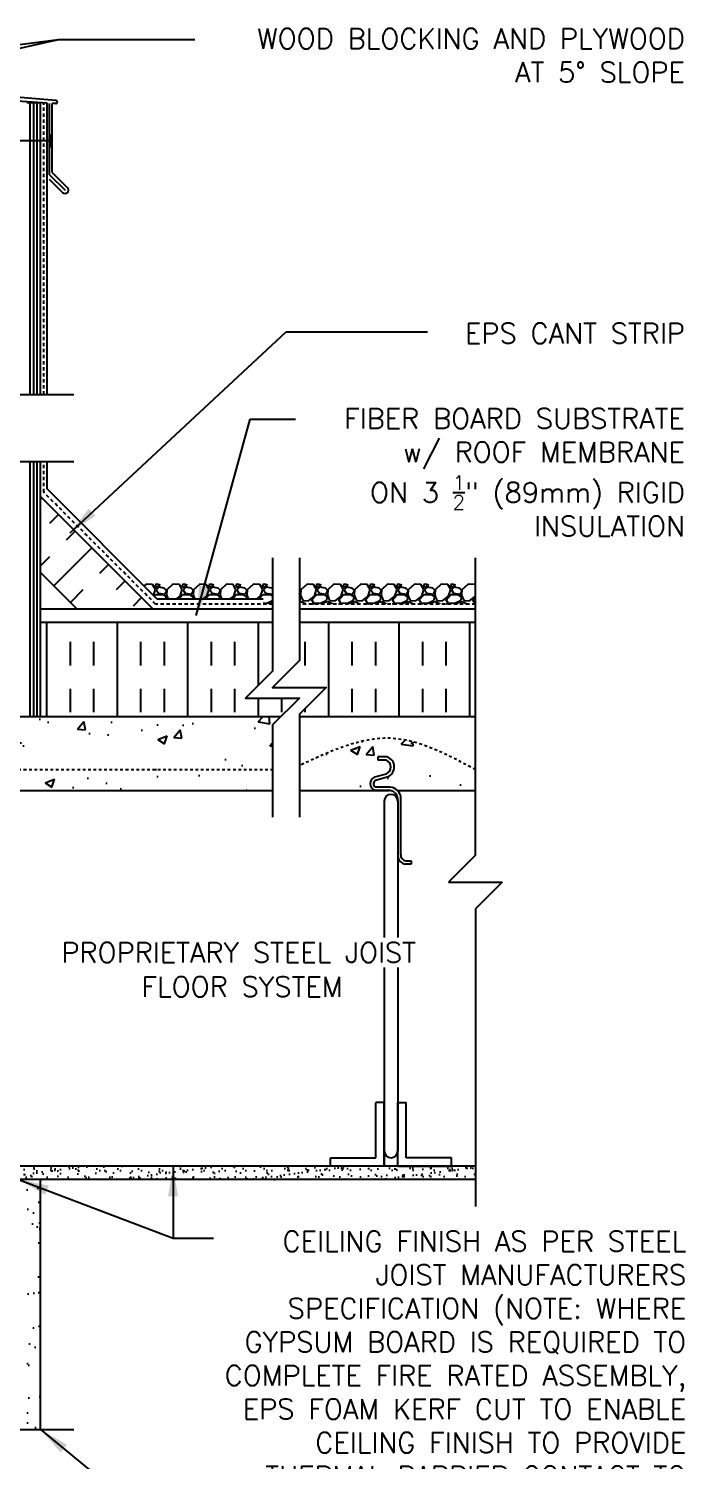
# Model space of a CAD drawing. Header units: inches. Extents: x 174.6 to 235.5, y 130.3 to 211.9.
# Drawn here: x 211.1 to 235.5, y 157.6 to 211 of the extents above; entities that cross this region are included whole.
import ezdxf
from ezdxf.enums import TextEntityAlignment as Align

# ---------------------------------------------------------------- set-up
doc = ezdxf.new("R2010")
doc.units = ezdxf.units.IN
doc.header["$LTSCALE"] = 0.5
doc.header["$MEASUREMENT"] = 0
doc.linetypes.add('DASHED2', pattern=[0.375, 0.25, -0.125])
doc.linetypes.add('HIDDEN2', pattern=[0.1875, 0.125, -0.0625])
for name, color, linetype in [('HATCH', 12, 'Continuous'), ('line25', 2, 'Continuous'), ('LINE50', 5, 'Continuous'), ('LINE9', 9, 'Continuous'), ('TEXT', 4, 'Continuous')]:
    doc.layers.add(name, color=color, linetype=linetype)
doc.styles.add('DIM', font='romans.shx', dxfattribs={"width": 0.7})
doc.styles.add('ROMANS', font='romans.shx', dxfattribs={"height": 0.75})
doc.dimstyles.new('ext_12', dxfattribs={"dimscale": 12, "dimtxt": 0.075, "dimasz": 0.09375, "dimexe": 0.09375, "dimexo": 0.0625, "dimgap": 0.0625, "dimtad": 1, "dimdec": 1, "dimzin": 2, "dimdsep": 46, "dimlunit": 4, "dimtxsty": 'DIM', "dimcen": 0.09, "dimdle": 0.09375, "dimclrt": 4, "dimadec": 0, "dimazin": 0, "dimtfac": 1, "dimtdec": 1, "dimtmove": 2, "dimatfit": 3, "dimfxl": 1, "dimfrac": 2, "dimtolj": 1, "dimtzin": 0, "dimarcsym": 0})

msp = doc.modelspace()

# ---------------------------------------------------------------- hatches: boundary and pattern name
at = {"layer": 'HATCH'}
h = msp.add_hatch(dxfattribs=at)
h.set_pattern_fill('AR-CONC', color=256, scale=0.5)
h.set_pattern_definition([(50, (0, 0), (3.5863, -0.31376), [0.375, -4.125]), (355, (0, 0), (-0.693757, 3.76096), [0.3, -3.3]), (100.4514, (0.299, -0.026), (2.892544, 3.4472), [0.3187, -3.50571]), (46.1842, (0, 1), (5.336207, -0.827596), [0.5625, -6.1875]), (96.6356, (0.4447, 0.931), (4.67331, 4.87059), [0.47805, -5.25857]), (351.1842, (0, 1), (4.67331, 4.87059), [0.45, -4.95]), (21, (0.5, 0.75), (2.984535, -2.013094), [0.375, -4.125]), (326, (0.5, 0.75), (1.216577, 3.62575), [0.3, -3.3]), (71.4514, (0.7487, 0.5822), (4.20111, 1.612656), [0.3187, -3.50571]), (37.5, (0, 0), (0.0607993, 1.6644693), [0, -3.26, 0, -3.35, 0, -3.3125]), (7.5, (0, 0), (1.315348, 1.972059), [0, -1.91, 0, -3.185, 0, -1.2625]), (327.5, (-1.115, 0), (2.669112, -0.1127744), [0, -1.25, 0, -3.9, 0, -5.175]), (317.5, (-1.615, 0), (2.91593, 0.500525), [0, -1.625, 0, -2.59, 0, -3.675])])
h.paths.add_polyline_path([(206.943, 204.266, 2.135543), (207.483, 204.067, -0.940447), (207.681, 204.218, 0.23174), (208.039, 204.067), (208.144, 204.067), (208.144, 204.137), (208.096, 204.137, -0.414214), (208.034, 204.2), (208.034, 204.267, -0.249069), (208.144, 204.475), (208.144, 204.516), (208.234, 204.516, 0.08841), (208.38, 204.614), (208.38, 205.334, 0.336749), (207.718, 205.229, 0.520567), (207.331, 205.229, 0.520567), (206.831, 205.229, 0.259173), (206.38, 205.448, 0.259173), (205.929, 205.229, 0.520567), (205.429, 205.229, 0.520567), (205.042, 205.229, 0.336749), (204.38, 205.334, 0.336749), (203.718, 205.229, 0.520567), (203.331, 205.229, 0.520567), (202.831, 205.229, 0.520567), (201.985, 205.229, 0.520567), (201.703, 205.229, 0.520567), (200.808, 205.229, 0.520567), (200.068, 205.229, 0.520567), (199.375, 205.229, 0.520567), (199.155, 205.229, 0.321585), (198.38, 205.254), (198.38, 204.614, 0.088416), (198.526, 204.516), (198.616, 204.516), (198.616, 204.475, -0.249069), (198.726, 204.267), (198.726, 204.2, -0.414214), (198.663, 204.137), (198.616, 204.137), (198.616, 204.067), (198.721, 204.067, 0.231736), (199.079, 204.218, -0.940476), (199.277, 204.067, 2.135543), (199.817, 204.266, -1), (200.031, 204.777, -0.311223), (200.74, 203.761), (200.739, 203.596, 1.661382), (201.3, 203.949, -1), (201.514, 204.46, -0.307094), (202.252, 203.565, 1.604516), (202.811, 203.94, 0.055617), (202.632, 203.986, -0.843243), (202.666, 204.418, -0.047544), (203.38, 204.483, -0.047544), (204.094, 204.418, -0.843243), (204.128, 203.986, 0.055617), (203.949, 203.94, 1.604516), (204.507, 203.565, -0.307094), (205.246, 204.46, -1), (205.46, 203.949, 1.661382), (206.021, 203.596), (206.02, 203.742, -0.316114), (206.729, 204.777, -1)])
h.paths.add_polyline_path([(208.38, 200.421, 0.08841), (208.234, 200.519), (208.144, 200.519), (208.144, 200.56, -0.249069), (208.034, 200.767), (208.034, 200.835, -0.414214), (208.096, 200.897), (208.144, 200.897), (208.144, 200.967), (208.039, 200.967, -0.168672), (207.853, 201.117, 0.17445), (207.446, 201.413), (205.865, 201.766, 0.054974), (205.538, 201.802), (203.38, 201.802), (201.222, 201.802, 0.054974), (200.895, 201.766), (199.314, 201.413, 0.17445), (198.907, 201.117, -0.168672), (198.721, 200.967), (198.616, 200.967), (198.616, 200.897), (198.663, 200.897, -0.414214), (198.726, 200.835), (198.726, 200.767, -0.249069), (198.616, 200.56), (198.616, 200.519), (198.526, 200.519, 0.088416), (198.38, 200.421), (198.38, 197.358), (202.599, 197.358), (203.599, 198.358), (203.599, 196.358), (204.599, 197.358), (208.38, 197.358)])
h.paths.add_polyline_path([(208.38, 194.858), (204.599, 194.858), (203.599, 193.858), (203.599, 195.858), (202.599, 194.858), (198.38, 194.858), (198.38, 192.05, 0.088416), (198.526, 191.953), (198.616, 191.953), (198.616, 191.911, -0.249069), (198.726, 191.704), (198.726, 191.636, -0.414214), (198.663, 191.574), (198.616, 191.574), (198.616, 191.504), (198.721, 191.504, -0.168672), (198.907, 191.354, 0.17445), (199.314, 191.059), (200.895, 190.706, 0.054974), (201.222, 190.669), (203.38, 190.669), (205.538, 190.669, 0.054974), (205.865, 190.706), (207.446, 191.059, 0.17445), (207.853, 191.354, -0.168672), (208.039, 191.504), (208.144, 191.504), (208.144, 191.574), (208.096, 191.574, -0.414214), (208.034, 191.636), (208.034, 191.704, -0.249069), (208.144, 191.911), (208.144, 191.953), (208.234, 191.953, 0.08841), (208.38, 192.05)])
h.paths.add_polyline_path([(208.38, 187.858, 0.08841), (208.234, 187.955), (208.144, 187.955), (208.144, 187.997, -0.249069), (208.034, 188.204), (208.034, 188.271, -0.414214), (208.096, 188.334), (208.144, 188.334), (208.144, 188.404), (208.039, 188.404, 0.231736), (207.681, 188.253, -0.940476), (207.483, 188.405, 2.135543), (206.943, 188.205, -1), (206.729, 187.694, -0.311223), (206.02, 188.71), (206.021, 188.875, 1.661382), (205.46, 188.522, -1), (205.246, 188.011, -0.307094), (204.507, 188.907, 1.604516), (203.949, 188.531, 0.055617), (204.128, 188.485, -0.843243), (204.094, 188.053, -0.047544), (203.38, 187.988, -0.047544), (202.666, 188.053, -0.843243), (202.632, 188.485, 0.055617), (202.811, 188.531, 1.604516), (202.252, 188.907, -0.307094), (201.514, 188.011, -1), (201.3, 188.522, 1.661382), (200.739, 188.875), (200.74, 188.73, -0.316114), (200.031, 187.694, -1), (199.817, 188.205, 2.135543), (199.277, 188.405, -0.940447), (199.079, 188.253, 0.23174), (198.721, 188.404), (198.616, 188.404), (198.616, 188.334), (198.663, 188.334, -0.414214), (198.726, 188.271), (198.726, 188.204, -0.249069), (198.616, 187.997), (198.616, 187.955), (198.526, 187.955, 0.088416), (198.38, 187.858), (198.38, 185.858), (198.38, 185.416, -0.13), (198.461, 185.348, -0.520567), (198.917, 185.348, -0.520567), (199.789, 185.348, -0.520567), (200.579, 185.348, -0.520567), (200.971, 185.348, -0.520567), (201.44, 185.348, -0.520567), (201.971, 185.348, -0.520567), (202.607, 185.348, -0.520567), (203.017, 185.348, -0.520567), (203.606, 185.348, -0.520567), (204.047, 185.348, -0.520567), (204.625, 185.348, -0.520567), (205.092, 185.348, -0.520567), (205.608, 185.348, -0.520567), (206.091, 185.348, -0.520567), (206.579, 185.348, -0.520567), (207.205, 185.348, -0.520567), (207.725, 185.348, -0.520567), (208.126, 185.348, -0.520567), (208.441, 185.348, -0.510751), (209.067, 185.358), (209.067, 185.858), (208.38, 185.858)])
h.paths.add_polyline_path([(220.153, 185.05), (220.461, 185.358), (209.067, 185.358, 0.510751), (208.441, 185.348, 0.520567), (208.126, 185.348, 0.520567), (207.725, 185.348, 0.520567), (207.205, 185.348, 0.520567), (206.579, 185.348, 0.520567), (206.091, 185.348, 0.520567), (205.608, 185.348, 0.520567), (205.092, 185.348, 0.520567), (204.625, 185.348, 0.520567), (204.047, 185.348, 0.520567), (203.606, 185.348, 0.520567), (203.017, 185.348, 0.520567), (202.607, 185.348, 0.520567), (201.971, 185.348, 0.520567), (201.44, 185.348, 0.520567), (200.971, 185.348, 0.520567), (200.579, 185.348, 0.520567), (199.789, 185.348, 0.520567), (198.917, 185.348, 0.520567), (198.461, 185.348, 0.13), (198.38, 185.416), (198.38, 184.163), (198.745, 184.163), (198.745, 182.963), (198.38, 182.963), (198.38, 182.639, -0.453037), (198.7, 182.603, -0.520567), (198.991, 182.603, -0.520567), (199.532, 182.603, -0.520567), (200.182, 182.603, -0.520567), (200.57, 182.603, -0.520567), (201.23, 182.603, -0.520567), (201.775, 182.603, -0.520567), (202.092, 182.603, -0.520567), (202.863, 182.603, -0.520567), (203.301, 182.603, -0.520567), (203.882, 182.603, -0.520567), (204.154, 182.603, -0.520567), (204.682, 182.603, -0.520567), (205.051, 182.603, -0.520567), (205.499, 182.603, -0.520567), (205.906, 182.603, -0.520567), (206.309, 182.603, -0.520567), (206.627, 182.603, -0.520567), (206.997, 182.603, -0.520567), (207.472, 182.603, -0.520567), (207.786, 182.603, -0.520567), (207.996, 182.603, -0.513484), (208.38, 182.608), (220.153, 182.608)])
edge = h.paths.add_edge_path()
edge.add_spline(control_points=[(221.153, 183.528), (222.288, 184.059), (224.508, 185.098), (226.661, 183.944), (227.713, 183.381)], knot_values=[0, 0, 0, 0, 3.539354, 6.918479, 6.918479, 6.918479, 6.918479], degree=3, periodic=0)
edge.add_line((227.713, 183.381), (227.713, 185.358))
edge.add_line((227.713, 185.358), (221.153, 185.358))
edge.add_line((221.153, 185.358), (221.153, 183.528))
h.paths.add_polyline_path([(227.713, 185.358), (221.153, 185.358), (221.153, 183.528), (221.153, 182.608), (221.55, 182.608), (223.962, 182.608, -0.679626), (223.962, 183.108), (224.395, 183.23, 0.684458), (224.395, 183.73), (224.073, 183.73), (224.073, 183.855), (224.416, 183.855, -0.714868), (224.434, 183.111), (224.003, 182.989, 0.616244), (223.989, 182.733), (224.458, 182.733, -0.207325), (224.804, 182.608), (227.713, 182.608)])
h.paths.add_polyline_path([(207.88, 182.058), (207.98, 182.058, -0.327813), (208.015, 182.105), (208.015, 182.213), (208.38, 182.213), (208.38, 182.608, 0.513484), (207.996, 182.603, 0.520567), (207.786, 182.603, 0.520567), (207.472, 182.603, 0.520567), (206.997, 182.603, 0.520567), (206.627, 182.603, 0.520567), (206.309, 182.603, 0.520567), (205.906, 182.603, 0.520567), (205.499, 182.603, 0.520567), (205.051, 182.603, 0.520567), (204.682, 182.603, 0.520567), (204.154, 182.603, 0.520567), (203.882, 182.603, 0.520567), (203.301, 182.603, 0.520567), (202.863, 182.603, 0.520567), (202.092, 182.603, 0.520567), (201.775, 182.603, 0.520567), (201.23, 182.603, 0.520567), (200.57, 182.603, 0.520567), (200.182, 182.603, 0.520567), (199.532, 182.603, 0.520567), (198.991, 182.603, 0.520567), (198.7, 182.603, 0.453037), (198.38, 182.639), (198.38, 182.213), (198.745, 182.213), (198.745, 182.105, -0.327813), (198.78, 182.058), (198.88, 182.058), (198.88, 181.497, 0.390098), (199.155, 181.198), (203.363, 181.014, 0.020761), (203.38, 181.013, 0.020761), (203.397, 181.014), (207.605, 181.198, 0.390098), (207.88, 181.497)])
h.paths.add_polyline_path([(208.38, 179.063), (208.015, 179.063), (208.015, 179.17, -0.327813), (207.98, 179.218), (207.88, 179.218), (207.88, 179.779, 0.390098), (207.605, 180.078), (203.397, 180.261, 0.020761), (203.38, 180.262, 0.020761), (203.363, 180.261), (199.155, 180.078, 0.390098), (198.88, 179.779), (198.88, 179.218), (198.78, 179.218, -0.327813), (198.745, 179.17), (198.745, 179.063), (198.38, 179.063), (198.38, 178.313), (198.745, 178.313), (198.745, 177.529, -0.385423), (198.79, 177.479), (198.79, 177.449), (198.89, 177.449), (198.89, 175.612, 0.108933), (199.043, 175.725, -0.8344), (199.254, 175.599), (199.242, 175.578, 2.155404), (199.781, 175.772, -1), (199.995, 176.284, -0.311223), (200.704, 175.268), (200.703, 175.103, 1.661382), (201.264, 175.455, -1), (201.478, 175.966, -0.30095), (202.214, 175.094, 1.661382), (202.775, 175.447, 0.055617), (202.596, 175.492, -0.843243), (202.63, 175.925, -0.049932), (203.38, 175.989, -0.049932), (204.13, 175.925, -0.843243), (204.164, 175.492, 0.055617), (203.985, 175.447, 1.661382), (204.546, 175.094, -0.30095), (205.282, 175.966, -1), (205.496, 175.455, 1.661382), (206.057, 175.103), (206.056, 175.268, -0.311223), (206.765, 176.284, -1), (206.979, 175.772, 2.155404), (207.517, 175.578), (207.506, 175.599, -0.834375), (207.717, 175.725, 0.10894), (207.87, 175.612), (207.87, 177.449), (207.97, 177.449), (207.97, 177.479, -0.385423), (208.015, 177.529), (208.015, 178.313), (208.38, 178.313)])
h.paths.add_polyline_path([(202.997, 180.855), (199.14, 181.006, 0.425773), (198.88, 180.757), (198.88, 180.519, 0.425773), (199.14, 180.269), (202.997, 180.421, 0.390098), (203.18, 180.62), (203.18, 180.655, 0.390098)])
h.paths.add_polyline_path([(207.88, 180.757, 0.425773), (207.62, 181.006), (203.763, 180.855, 0.390098), (203.58, 180.655), (203.58, 180.62, 0.390098), (203.763, 180.421), (207.62, 180.269, 0.425773), (207.88, 180.519)])
h.paths.add_polyline_path([(208.38, 169.178), (207.75, 169.178), (207.75, 169.29), (207.87, 169.49), (207.87, 170.852, 0.268138), (207.709, 171), (199.051, 171, 0.268156), (198.89, 170.852), (198.89, 169.49), (199.01, 169.29), (199.01, 169.178), (198.38, 169.178), (198.38, 167.858), (198.38, 165.858, 0.088416), (198.526, 165.76), (198.616, 165.76), (198.616, 165.719, -0.249069), (198.726, 165.512), (198.726, 165.444, -0.414214), (198.663, 165.382), (198.616, 165.382), (198.616, 165.312), (198.721, 165.312, 0.231736), (199.079, 165.463, -0.8344), (199.29, 165.337), (199.278, 165.316, 2.155404), (199.817, 165.51, -1), (200.031, 166.021, -0.311223), (200.74, 165.005), (200.739, 164.84, 1.661382), (201.3, 165.193, -1), (201.514, 165.704, -0.30095), (202.25, 164.832, 1.661382), (202.811, 165.185, 0.055617), (202.632, 165.23, -0.843243), (202.666, 165.662, -0.047544), (203.38, 165.727, -0.047544), (204.094, 165.662, -0.843243), (204.128, 165.23, 0.055617), (203.949, 165.185, 1.661382), (204.51, 164.832, -0.30095), (205.246, 165.704, -1), (205.46, 165.193, 1.661382), (206.021, 164.84), (206.02, 165.005, -0.311223), (206.729, 166.021, -1), (206.943, 165.51, 2.155404), (207.481, 165.316), (207.47, 165.337, -0.834375), (207.681, 165.463, 0.23174), (208.039, 165.312), (208.144, 165.312), (208.144, 165.382), (208.096, 165.382, -0.414214), (208.034, 165.444), (208.034, 165.512, -0.249069), (208.144, 165.719), (208.144, 165.76), (208.234, 165.76, 0.08841), (208.38, 165.858), (208.38, 167.858)])
h.paths.add_polyline_path([(203.304, 174.184, 0.225652), (202.929, 174.559), (199.265, 174.559, 0.225652), (198.89, 174.184), (198.89, 173.344, 0.225652), (199.265, 172.969), (202.929, 172.969, 0.225652), (203.304, 173.344)])
h.paths.add_polyline_path([(203.304, 172.403, 0.225652), (202.929, 172.778), (199.265, 172.778, 0.225652), (198.89, 172.403), (198.89, 171.562, 0.225652), (199.265, 171.187), (202.929, 171.187, 0.225652), (203.304, 171.562)])
h.paths.add_polyline_path([(207.87, 172.403, 0.225652), (207.495, 172.778), (203.831, 172.778, 0.225652), (203.456, 172.403), (203.456, 171.562, 0.225652), (203.831, 171.187), (207.495, 171.187, 0.225652), (207.87, 171.562)])
h.paths.add_polyline_path([(207.87, 174.184, 0.225652), (207.495, 174.559), (203.831, 174.559, 0.225652), (203.456, 174.184), (203.456, 173.344, 0.225652), (203.831, 172.969), (207.495, 172.969, 0.225652), (207.87, 173.344)])
h.paths.add_polyline_path([(208.38, 161.665, 0.08841), (208.234, 161.763), (208.144, 161.763), (208.144, 161.804, -0.249069), (208.034, 162.012), (208.034, 162.079, -0.414214), (208.096, 162.142), (208.144, 162.142), (208.144, 162.212), (208.039, 162.212, -0.155529), (207.863, 162.346, 0.180914), (207.446, 162.657), (205.865, 163.01, 0.054974), (205.538, 163.046), (203.38, 163.046), (201.222, 163.046, 0.054974), (200.895, 163.01), (199.314, 162.657, 0.180914), (198.897, 162.346, -0.155529), (198.721, 162.212), (198.616, 162.212), (198.616, 162.142), (198.663, 162.142, -0.414214), (198.726, 162.079), (198.726, 162.012, -0.249069), (198.616, 161.804), (198.616, 161.763), (198.526, 161.763, 0.088416), (198.38, 161.665), (198.38, 158.798), (202.599, 158.798), (203.599, 159.798), (203.599, 157.798), (204.599, 158.798), (208.38, 158.798)])
h = msp.add_hatch(dxfattribs=at)
h.set_pattern_fill('INSUL', color=256, scale=7, angle=45, style=0)
h.set_pattern_definition([(45, (104.2018, 30.4566), (-1.856155, 1.856155), []), (45, (103.583, 31.0753), (-1.856155, 1.856155), [0.875, -0.875]), (45, (102.9643, 31.694), (-1.856155, 1.856155), [0.875, -0.875])])
h.paths.add_polyline_path([(212.753, 189.483), (215.582, 189.483), (211.505, 193.559), (211.505, 190.731)])
h = msp.add_hatch(dxfattribs=at)
h.set_pattern_fill('INSUL', color=256, scale=7, angle=90, style=0)
h.set_pattern_definition([(90, (232.7489, 187.2656), (-2.625, 2e-16), []), (90, (231.8739, 187.2656), (-2.625, 2e-16), [0.875, -0.875]), (90, (230.9989, 187.2656), (-2.625, 2e-16), [0.875, -0.875])])
h.paths.add_polyline_path([(221.153, 185.445), (221.153, 185.358), (227.713, 185.358), (227.713, 188.858), (221.153, 188.858), (221.153, 187.445), (220.153, 186.445), (222.153, 186.445)])
h.paths.add_polyline_path([(220.461, 185.358), (221.153, 186.05), (219.153, 186.05), (220.153, 187.05), (220.153, 188.858), (211.505, 188.858), (211.505, 185.358)])
h = msp.add_hatch(dxfattribs=at)
h.set_pattern_fill('AR-SAND', color=256, scale=0.25, style=0)
h.set_pattern_definition([(37.5, (146.68297, 75.05084), (-0.0157483, 0.481706), [0, -0.38, 0, -0.425, 0, -0.40625]), (7.5, (146.68297, 75.05084), (0.4424442, 0.7055365), [0, -0.205, 0, -0.3425, 0, -0.13125]), (327.5, (146.37547, 75.05084), (0.7785355, 0.0014148), [0, -0.125, 0, -0.45, 0, -0.5875]), (317.5, (146.37547, 75.05084), (0.7515317, 0.219419), [0, -0.0625, 0, -0.295, 0, -0.3375])])
h.paths.add_polyline_path([(227.713, 168.108), (227.713, 168.608), (209.005, 168.608), (209.005, 168.108)])
h = msp.add_hatch(dxfattribs=at)
h.set_pattern_fill('AR-SAND', color=256, scale=0.5, style=0)
h.set_pattern_definition([(37.5, (91.8955, -12.3654), (-0.0314967, 0.963412), [0, -0.76, 0, -0.85, 0, -0.8125]), (7.5, (91.8955, -12.3654), (0.884888, 1.411073), [0, -0.41, 0, -0.685, 0, -0.2625]), (327.5, (91.2805, -12.3654), (1.557071, 0.0028295), [0, -0.25, 0, -0.9, 0, -1.175]), (317.5, (91.2805, -12.3654), (1.503063, 0.438838), [0, -0.125, 0, -0.59, 0, -0.675])])
h.paths.add_polyline_path([(211.005, 165.323), (211.505, 164.374), (211.505, 168.108), (211.005, 168.108)])
h.paths.add_polyline_path([(211.005, 158.798), (211.505, 158.798), (211.505, 164.374), (211.005, 165.323)])

# ---------------------------------------------------------------- linework, layer by layer
for p, q in [((212.086, 208.311), (195.567, 209.756)), ((211.755, 208.217), (210.448, 208.308)), ((211.13, 197.358), (211.13, 208.234)), ((211.255, 197.358), (211.255, 208.234)), ((211.38, 197.358), (211.38, 208.234)), ((211.755, 197.358), (211.755, 208.217)), ((211.849, 205.549), (211.849, 208.209)), ((212.079, 208.198), (211.942, 208.206)), ((211.942, 205.632), (211.942, 208.206)), ((211.849, 205.549), (212.423, 204.975)), ((211.942, 205.632), (212.511, 205.064)), ((211.836, 205.385), (212.334, 204.887)), ((211.13, 185.358), (211.13, 194.858)), ((211.255, 185.358), (211.255, 194.858)), ((211.38, 185.358), (211.38, 194.858)), ((211.755, 193.84), (211.755, 194.858)), ((215.862, 189.733), (211.755, 193.84)), ((215.442, 190.297), (215.367, 190.228)), ((215.682, 190.276), (215.442, 190.296)), ((215.793, 190.097), (215.683, 190.277)), ((215.721, 189.874), (215.792, 190.096)), ((215.781, 190.267), (215.821, 190.167)), ((215.852, 190.296), (215.782, 190.266)), ((215.821, 190.167), (215.971, 190.257)), ((215.821, 190.077), (215.901, 189.957)), ((215.922, 190.177), (215.822, 190.077)), ((215.972, 190.257), (215.852, 190.297)), ((215.902, 189.956), (216.152, 189.926)), ((216.123, 190.147), (215.923, 190.177)), ((216.203, 190.075), (216.123, 190.145)), ((216.152, 189.927), (216.202, 190.017)), ((216.211, 190.087), (216.201, 189.877)), ((216.202, 190.017), (216.202, 190.077)), ((216.442, 190.297), (216.212, 190.087)), ((216.682, 190.276), (216.442, 190.296)), ((216.793, 190.097), (216.683, 190.277)), ((216.712, 189.846), (216.792, 190.096)), ((216.781, 190.267), (216.821, 190.167)), ((216.852, 190.296), (216.782, 190.266)), ((216.821, 190.167), (216.971, 190.257)), ((216.821, 190.077), (216.901, 189.957)), ((216.922, 190.177), (216.822, 190.077)), ((216.972, 190.257), (216.852, 190.297)), ((216.902, 189.956), (217.152, 189.926)), ((217.123, 190.147), (216.923, 190.177)), ((217.203, 190.075), (217.123, 190.145)), ((217.152, 189.927), (217.202, 190.017)), ((217.211, 190.087), (217.201, 189.877)), ((217.202, 190.017), (217.202, 190.077)), ((217.442, 190.297), (217.212, 190.087)), ((217.682, 190.276), (217.442, 190.296)), ((217.793, 190.097), (217.683, 190.277)), ((217.712, 189.846), (217.792, 190.096)), ((217.781, 190.267), (217.821, 190.167)), ((217.852, 190.296), (217.782, 190.266)), ((217.821, 190.167), (217.971, 190.257)), ((217.821, 190.077), (217.901, 189.957)), ((217.922, 190.177), (217.822, 190.077)), ((217.972, 190.257), (217.852, 190.297)), ((217.902, 189.956), (218.152, 189.926)), ((218.123, 190.147), (217.923, 190.177)), ((218.203, 190.075), (218.123, 190.145)), ((218.152, 189.927), (218.202, 190.017)), ((218.211, 190.087), (218.201, 189.877)), ((218.202, 190.017), (218.202, 190.077)), ((218.442, 190.297), (218.212, 190.087)), ((218.682, 190.276), (218.442, 190.296)), ((218.793, 190.097), (218.683, 190.277)), ((218.712, 189.846), (218.792, 190.096)), ((218.781, 190.267), (218.821, 190.167)), ((218.852, 190.296), (218.782, 190.266)), ((218.821, 190.167), (218.971, 190.257)), ((218.821, 190.077), (218.901, 189.957)), ((218.922, 190.177), (218.822, 190.077)), ((218.972, 190.257), (218.852, 190.297)), ((218.902, 189.956), (219.152, 189.926)), ((219.123, 190.147), (218.923, 190.177)), ((219.203, 190.075), (219.123, 190.145)), ((219.152, 189.927), (219.202, 190.017)), ((219.211, 190.087), (219.201, 189.877)), ((219.202, 190.017), (219.202, 190.077)), ((219.442, 190.297), (219.212, 190.087)), ((219.682, 190.276), (219.442, 190.296)), ((219.793, 190.097), (219.683, 190.277)), ((219.712, 189.846), (219.792, 190.096)), ((219.781, 190.267), (219.821, 190.167)), ((219.852, 190.296), (219.782, 190.266)), ((219.821, 190.167), (219.971, 190.257)), ((219.821, 190.077), (219.901, 189.957)), ((219.922, 190.177), (219.822, 190.077)), ((219.972, 190.257), (219.852, 190.297)), ((219.902, 189.956), (220.152, 189.926)), ((220.123, 190.147), (219.923, 190.177)), ((220.153, 190.119), (220.123, 190.145)), ((220.152, 189.927), (220.153, 189.928)), ((221.203, 190.075), (221.153, 190.119)), ((221.153, 189.928), (221.202, 190.017)), ((221.211, 190.087), (221.201, 189.877)), ((221.202, 190.017), (221.202, 190.077)), ((221.442, 190.297), (221.212, 190.087)), ((221.682, 190.276), (221.442, 190.296)), ((221.794, 190.097), (221.684, 190.277)), ((221.712, 189.846), (221.792, 190.096)), ((221.781, 190.267), (221.821, 190.167)), ((221.852, 190.296), (221.782, 190.266)), ((221.821, 190.167), (221.971, 190.257)), ((221.821, 190.077), (221.901, 189.957)), ((221.922, 190.177), (221.822, 190.077)), ((221.972, 190.257), (221.852, 190.297)), ((221.902, 189.956), (222.152, 189.926)), ((222.123, 190.147), (221.923, 190.177)), ((222.203, 190.075), (222.123, 190.145)), ((222.152, 189.927), (222.202, 190.017)), ((222.211, 190.087), (222.201, 189.877)), ((222.202, 190.017), (222.202, 190.077)), ((222.442, 190.297), (222.212, 190.087)), ((222.682, 190.276), (222.442, 190.296)), ((222.794, 190.097), (222.684, 190.277)), ((222.712, 189.846), (222.792, 190.096)), ((222.781, 190.267), (222.821, 190.167)), ((222.852, 190.296), (222.782, 190.266)), ((222.821, 190.167), (222.971, 190.257)), ((222.821, 190.077), (222.901, 189.957)), ((222.922, 190.177), (222.822, 190.077)), ((222.972, 190.257), (222.852, 190.297)), ((222.902, 189.956), (223.152, 189.926)), ((223.123, 190.147), (222.923, 190.177)), ((223.203, 190.075), (223.123, 190.145)), ((223.152, 189.927), (223.202, 190.017)), ((223.211, 190.087), (223.201, 189.877)), ((223.202, 190.017), (223.202, 190.077)), ((223.442, 190.297), (223.212, 190.087)), ((223.682, 190.276), (223.442, 190.296)), ((223.794, 190.097), (223.684, 190.277)), ((223.712, 189.846), (223.792, 190.096)), ((223.781, 190.267), (223.821, 190.167)), ((223.852, 190.296), (223.782, 190.266)), ((223.821, 190.167), (223.971, 190.257)), ((223.821, 190.077), (223.901, 189.957)), ((223.922, 190.177), (223.822, 190.077)), ((223.972, 190.257), (223.852, 190.297)), ((223.902, 189.956), (224.152, 189.926)), ((224.123, 190.147), (223.923, 190.177)), ((224.203, 190.075), (224.123, 190.145)), ((224.152, 189.927), (224.202, 190.017)), ((224.211, 190.087), (224.201, 189.877)), ((224.202, 190.017), (224.202, 190.077)), ((224.442, 190.297), (224.212, 190.087)), ((224.682, 190.276), (224.442, 190.296)), ((224.794, 190.097), (224.684, 190.277)), ((224.712, 189.846), (224.792, 190.096)), ((224.781, 190.267), (224.821, 190.167)), ((224.852, 190.296), (224.782, 190.266)), ((224.821, 190.167), (224.971, 190.257)), ((224.821, 190.077), (224.901, 189.957)), ((224.922, 190.177), (224.822, 190.077)), ((224.972, 190.257), (224.852, 190.297)), ((224.902, 189.956), (225.152, 189.926)), ((225.123, 190.147), (224.923, 190.177)), ((225.203, 190.075), (225.123, 190.145)), ((225.152, 189.927), (225.202, 190.017)), ((225.211, 190.087), (225.201, 189.877)), ((225.202, 190.017), (225.202, 190.077)), ((225.442, 190.297), (225.212, 190.087)), ((225.682, 190.276), (225.442, 190.296)), ((225.794, 190.097), (225.684, 190.277)), ((225.712, 189.846), (225.792, 190.096)), ((225.781, 190.267), (225.821, 190.167)), ((225.852, 190.296), (225.782, 190.266)), ((225.821, 190.167), (225.971, 190.257)), ((225.821, 190.077), (225.901, 189.957)), ((225.922, 190.177), (225.822, 190.077)), ((225.972, 190.257), (225.852, 190.297)), ((225.902, 189.956), (226.152, 189.926)), ((226.123, 190.147), (225.923, 190.177)), ((226.203, 190.075), (226.123, 190.145)), ((226.152, 189.927), (226.202, 190.017)), ((226.211, 190.087), (226.201, 189.877)), ((226.202, 190.017), (226.202, 190.077)), ((226.442, 190.297), (226.212, 190.087)), ((226.682, 190.276), (226.442, 190.296)), ((226.794, 190.097), (226.684, 190.277)), ((226.712, 189.846), (226.792, 190.096)), ((226.781, 190.267), (226.821, 190.167)), ((226.852, 190.296), (226.782, 190.266)), ((226.821, 190.167), (226.971, 190.257)), ((226.821, 190.077), (226.901, 189.957)), ((226.922, 190.177), (226.822, 190.077)), ((226.972, 190.257), (226.852, 190.297)), ((226.902, 189.956), (227.152, 189.926)), ((227.123, 190.147), (226.923, 190.177)), ((227.203, 190.075), (227.123, 190.145)), ((227.152, 189.927), (227.202, 190.017)), ((227.211, 190.087), (227.201, 189.877)), ((227.202, 190.017), (227.202, 190.077)), ((227.442, 190.297), (227.212, 190.087)), ((227.682, 190.276), (227.442, 190.296)), ((227.713, 190.229), (227.684, 190.277)), ((215.748, 189.847), (215.802, 189.907)), ((215.802, 189.907), (216.062, 189.907)), ((219.81, 189.733), (215.862, 189.733)), ((216.062, 189.908), (216.192, 189.818)), ((216.192, 189.817), (216.168, 189.733)), ((216.2, 189.878), (216.262, 189.733)), ((216.563, 189.733), (216.712, 189.847)), ((216.645, 189.733), (216.802, 189.907)), ((216.802, 189.907), (217.062, 189.907)), ((217.062, 189.908), (217.192, 189.818)), ((217.192, 189.817), (217.168, 189.733)), ((217.2, 189.878), (217.262, 189.733)), ((217.563, 189.733), (217.712, 189.847)), ((217.645, 189.733), (217.802, 189.907)), ((217.802, 189.907), (218.062, 189.907)), ((218.062, 189.908), (218.192, 189.818)), ((218.192, 189.817), (218.168, 189.733)), ((218.2, 189.878), (218.262, 189.733)), ((218.563, 189.733), (218.712, 189.847)), ((218.645, 189.733), (218.802, 189.907)), ((218.802, 189.907), (219.062, 189.907)), ((219.062, 189.908), (219.192, 189.818)), ((219.192, 189.817), (219.168, 189.733)), ((219.2, 189.878), (219.262, 189.733)), ((219.563, 189.733), (219.712, 189.847)), ((219.645, 189.733), (219.802, 189.907)), ((219.802, 189.907), (220.062, 189.907)), ((219.81, 189.608), (219.81, 189.608)), ((219.941, 189.568), (219.81, 189.579)), ((220.152, 189.676), (219.942, 189.566)), ((220.02, 189.545), (220.042, 189.597)), ((220.042, 189.597), (220.153, 189.631)), ((220.062, 189.908), (220.153, 189.845)), ((220.153, 189.679), (220.152, 189.677)), ((221.153, 189.845), (221.192, 189.818)), ((221.192, 189.817), (221.153, 189.679)), ((221.153, 189.631), (221.202, 189.647)), ((221.2, 189.878), (221.28, 189.688)), ((221.201, 189.647), (221.361, 189.587)), ((221.281, 189.686), (221.491, 189.676)), ((221.362, 189.586), (221.381, 189.545)), ((221.492, 189.677), (221.712, 189.847)), ((221.713, 189.556), (221.611, 189.545)), ((221.622, 189.707), (221.802, 189.907)), ((221.693, 189.586), (221.623, 189.706)), ((221.941, 189.568), (221.691, 189.588)), ((221.76, 189.545), (221.711, 189.557)), ((221.802, 189.907), (222.062, 189.907)), ((222.152, 189.676), (221.942, 189.566)), ((222.02, 189.545), (222.042, 189.597)), ((222.042, 189.597), (222.202, 189.647)), ((222.062, 189.908), (222.192, 189.818)), ((222.192, 189.817), (222.152, 189.677)), ((222.2, 189.878), (222.28, 189.688)), ((222.201, 189.647), (222.361, 189.587)), ((222.281, 189.686), (222.491, 189.676)), ((222.362, 189.586), (222.381, 189.545)), ((222.492, 189.677), (222.712, 189.847)), ((222.713, 189.556), (222.611, 189.545)), ((222.622, 189.707), (222.802, 189.907)), ((222.693, 189.586), (222.623, 189.706)), ((222.941, 189.568), (222.691, 189.588)), ((222.76, 189.545), (222.711, 189.557)), ((222.802, 189.907), (223.062, 189.907)), ((223.152, 189.676), (222.942, 189.566)), ((223.019, 189.545), (223.042, 189.597)), ((223.042, 189.597), (223.202, 189.647)), ((223.062, 189.908), (223.192, 189.818)), ((223.192, 189.817), (223.152, 189.677)), ((223.2, 189.878), (223.28, 189.688)), ((223.201, 189.647), (223.361, 189.587)), ((223.281, 189.686), (223.491, 189.676)), ((223.362, 189.586), (223.381, 189.545)), ((223.492, 189.677), (223.712, 189.847)), ((223.713, 189.556), (223.611, 189.545)), ((223.622, 189.707), (223.802, 189.907)), ((223.693, 189.586), (223.623, 189.706)), ((223.941, 189.568), (223.691, 189.588)), ((223.76, 189.545), (223.711, 189.557)), ((223.802, 189.907), (224.062, 189.907)), ((224.152, 189.676), (223.942, 189.566)), ((224.019, 189.545), (224.042, 189.597)), ((224.042, 189.597), (224.202, 189.647)), ((224.062, 189.908), (224.192, 189.818)), ((224.192, 189.817), (224.152, 189.677)), ((224.2, 189.878), (224.28, 189.688)), ((224.201, 189.647), (224.361, 189.587)), ((224.281, 189.686), (224.491, 189.676)), ((224.362, 189.586), (224.381, 189.545)), ((224.492, 189.677), (224.712, 189.847)), ((224.713, 189.556), (224.611, 189.545)), ((224.622, 189.707), (224.802, 189.907)), ((224.693, 189.586), (224.623, 189.706)), ((224.941, 189.568), (224.691, 189.588)), ((224.76, 189.545), (224.711, 189.557)), ((224.802, 189.907), (225.062, 189.907)), ((225.152, 189.676), (224.942, 189.566)), ((225.019, 189.545), (225.042, 189.597)), ((225.042, 189.597), (225.202, 189.647)), ((225.062, 189.908), (225.192, 189.818)), ((225.192, 189.817), (225.152, 189.677)), ((225.2, 189.878), (225.28, 189.688)), ((225.201, 189.647), (225.361, 189.587)), ((225.281, 189.686), (225.491, 189.676)), ((225.362, 189.586), (225.381, 189.545)), ((225.492, 189.677), (225.712, 189.847)), ((225.713, 189.556), (225.611, 189.545)), ((225.622, 189.707), (225.802, 189.907)), ((225.693, 189.586), (225.623, 189.706)), ((225.941, 189.568), (225.691, 189.588)), ((225.76, 189.545), (225.711, 189.557)), ((225.802, 189.907), (226.062, 189.907)), ((226.152, 189.676), (225.942, 189.566)), ((226.019, 189.545), (226.042, 189.597)), ((226.042, 189.597), (226.202, 189.647)), ((226.062, 189.908), (226.192, 189.818)), ((226.192, 189.817), (226.152, 189.677)), ((226.2, 189.878), (226.28, 189.688)), ((226.201, 189.647), (226.361, 189.587)), ((226.281, 189.686), (226.491, 189.676)), ((226.362, 189.586), (226.381, 189.545)), ((226.492, 189.677), (226.712, 189.847)), ((226.713, 189.556), (226.611, 189.545)), ((226.622, 189.707), (226.802, 189.907)), ((226.693, 189.586), (226.623, 189.706)), ((226.941, 189.568), (226.691, 189.588)), ((226.76, 189.545), (226.711, 189.557)), ((226.802, 189.907), (227.062, 189.907)), ((227.152, 189.676), (226.942, 189.566)), ((227.019, 189.545), (227.042, 189.597)), ((227.042, 189.597), (227.202, 189.647)), ((227.061, 189.909), (227.191, 189.819)), ((227.192, 189.817), (227.152, 189.677)), ((227.2, 189.878), (227.28, 189.688)), ((227.201, 189.647), (227.361, 189.587)), ((227.281, 189.686), (227.491, 189.676)), ((227.362, 189.586), (227.381, 189.545)), ((227.492, 189.677), (227.712, 189.847)), ((227.713, 189.556), (227.611, 189.545)), ((227.622, 189.707), (227.713, 189.808)), ((227.693, 189.586), (227.623, 189.706)), ((227.713, 189.587), (227.691, 189.588)), ((227.713, 189.557), (227.711, 189.557)), ((227.712, 189.846), (227.713, 189.849))]:
    msp.add_line(p, q, dxfattribs=at)
for centre, radius, start, end in [((212.083, 208.254), 0.0568, 266.6389, 86.6389), ((212.423, 204.975), 0.125, 225, 45)]:
    msp.add_arc(centre, radius, start, end, dxfattribs=at)
at = {"layer": 'line25'}
for p, q in [((211.505, 208.234), (211.005, 208.234)), ((211.505, 197.358), (211.505, 208.234)), ((211.505, 185.358), (211.505, 194.858)), ((215.707, 189.358), (211.505, 193.559)), ((212.878, 189.358), (211.505, 190.731)), ((209.067, 185.358), (220.461, 185.358)), ((221.153, 185.358), (227.713, 185.358)), ((221.153, 185.358), (221.55, 185.358)), ((224.416, 183.855), (224.073, 183.855)), ((224.073, 183.855), (224.073, 183.73)), ((224.395, 183.73), (224.073, 183.73)), ((223.962, 183.108), (224.395, 183.23)), ((223.996, 182.987), (224.429, 183.11)), ((208.38, 182.608), (220.153, 182.608)), ((221.153, 182.608), (221.55, 182.608)), ((221.157, 182.608), (224.511, 182.608)), ((224.462, 182.608), (223.962, 182.608)), ((224.462, 182.733), (223.989, 182.733)), ((224.804, 182.608), (227.713, 182.608)), ((224.319, 182.213), (224.319, 177.128)), ((224.819, 182.213), (224.819, 177.128)), ((224.929, 180.198), (224.929, 182.404)), ((225.325, 179.857), (225.111, 179.857)), ((225.121, 179.982), (225.325, 179.982)), ((225.325, 179.982), (225.325, 179.857)), ((224.319, 176.003), (224.319, 169.17)), ((224.819, 176.003), (224.819, 169.17)), ((224.319, 170.983), (224.007, 170.983)), ((224.007, 168.92), (224.007, 170.983)), ((224.319, 170.983), (224.319, 168.608)), ((224.319, 168.608), (224.319, 170.983)), ((224.819, 170.983), (225.132, 170.983)), ((224.819, 168.608), (224.819, 170.983)), ((225.132, 168.92), (225.132, 170.983)), ((222.319, 168.608), (222.319, 168.92)), ((222.319, 168.92), (224.007, 168.92)), ((224.319, 168.608), (222.319, 168.608)), ((224.819, 168.608), (226.819, 168.608)), ((226.819, 168.92), (225.132, 168.92)), ((226.819, 168.608), (226.819, 168.92))]:
    msp.add_line(p, q, dxfattribs=at)
for points in [[(220.153, 188.858), (211.505, 188.858)], [(227.713, 188.858), (221.153, 188.858)]]:
    msp.add_lwpolyline(points, dxfattribs=at)
for centre, radius, start, end in [((224.298, 183.48), 0.268, 291.22, 68.78), ((224.298, 183.48), 0.393, 291.22, 72.5069), ((224.061, 182.858), 0.269, 111.5979, 248.4021), ((224.061, 182.858), 0.144, 111.5979, 240.3185), ((224.569, 182.211), 0.25, 0.4466, 179.5534), ((224.486, 182.271), 0.463, 16.7574, 94.1736), ((224.486, 182.271), 0.338, 350.132, 94.1736), ((225.166, 180.201), 0.348, 185.2582, 260.8859), ((225.16, 180.21), 0.231, 177.1221, 260.1919), ((224.569, 169.172), 0.25, 180.4466, 359.5534)]:
    msp.add_arc(centre, radius, start, end, dxfattribs=at)
at = {"layer": 'LINE50', "color": 9, "linetype": 'DASHED2'}
for p, q in [((211.63, 197.358), (211.63, 208.225)), ((211.63, 193.715), (211.63, 194.858)), ((215.8, 189.545), (211.63, 193.715)), ((220.153, 189.545), (215.8, 189.545)), ((227.713, 189.545), (221.153, 189.545))]:
    msp.add_line(p, q, dxfattribs=at)
at = {"layer": 'LINE9'}
for p, q in [((211.895, 206.812), (211.895, 207.062)), ((211.895, 206.812), (210.049, 206.812)), ((211.895, 206.812), (211.895, 206.562)), ((204.599, 197.358), (212.755, 197.358)), ((204.599, 194.858), (212.755, 194.858)), ((227.713, 180.193), (227.713, 191.278)), ((227.713, 180.193), (226.713, 179.193)), ((226.713, 179.193), (228.713, 179.193)), ((228.713, 179.193), (227.713, 178.193)), ((227.713, 178.193), (227.713, 167.108)), ((227.713, 168.608), (208.38, 168.608)), ((227.713, 168.108), (208.38, 168.108)), ((211.505, 158.798), (211.505, 168.108)), ((204.599, 158.798), (212.755, 158.798))]:
    msp.add_line(p, q, dxfattribs=at)
at = {"layer": 'LINE9', "linetype": 'HIDDEN2'}
msp.add_line((206.082, 183.381), (220.153, 183.381), dxfattribs=at)
at = {"layer": 'LINE9'}
for points in [[(220.153, 191.278), (220.153, 187.05), (220.153, 187.05), (219.153, 186.05), (221.153, 186.05), (220.153, 185.05), (220.153, 181.611)], [(221.153, 191.278), (221.153, 187.445), (221.153, 187.445), (220.153, 186.445), (222.153, 186.445), (221.153, 185.445), (221.153, 181.611)], [(220.153, 189.358), (211.505, 189.358)], [(227.713, 189.358), (221.153, 189.358)]]:
    msp.add_lwpolyline(points, dxfattribs=at)
at = {"layer": 'LINE9', "linetype": 'HIDDEN2'}
msp.add_spline([(227.713, 183.381), (224.542, 184.548), (221.153, 183.528)], degree=3, dxfattribs=at)

# ---------------------------------------------------------------- texts
at = {"layer": 'TEXT', "style": 'ROMANS'}
for s, p in [('PROPRIETARY STEEL JOIST', (212.286, 176.566)), (' FLOOR SYSTEM ', (214.756, 175.292))]:
    msp.add_text(s, height=0.75, dxfattribs=at).set_placement(p, align=Align.MIDDLE_LEFT)
at = {"layer": 'TEXT', "char_height": 0.75, "style": 'ROMANS'}
for s, insert, width, attachment_point in [('\\A1;WOOD BLOCKING AND PLYWOOD \\PAT 5%%D SLOPE', (235.519, 210.993), 19.25453, 3), ('\\A1;EPS CANT STRIP', (235.519, 200.015), 9.59335, 3), ('\\A1;FIBER BOARD SUBSTRATE\\Pw/ ROOF MEMBRANE \\PON 3 {\\H0.7x;\\S1/2;}" (89mm) RIGID \\PINSULATION', (235.519, 196.839), 26.1134, 3), ('CEILING FINISH AS PER STEEL JOIST MANUFACTURERS SPECIFICATION (NOTE: WHERE GYPSUM BOARD IS REQUIRED TO COMPLETE FIRE RATED ASSEMBLY, EPS FOAM KERF CUT TO ENABLE CEILING FINISH TO PROVIDE THERMAL BARRIER CONTACT TO CONCRETE)', (235.568, 160.679), 19.5775, 6)]:
    msp.add_mtext(s, dxfattribs=dict(at, insert=insert, width=width, attachment_point=attachment_point))

# ---------------------------------------------------------------- leaders
at = {"layer": 'TEXT'}
for points in [[(198.255, 207.49), (212.174, 210.582)], [(200.618, 209.146), (212.174, 210.582), (217.262, 210.582)], [(212.613, 192.211), (220.663, 199.69), (225.932, 199.69)], [(217.312, 189.124), (219.327, 196.44), (221.015, 196.44)], [(216.448, 168.608), (216.448, 165.929), (217.952, 165.929)], [(210.695, 168.108), (216.448, 165.929), (217.952, 165.929)], [(211.505, 158.798), (217.915, 153.535), (219.475, 153.535)]]:
    msp.add_leader(points, dimstyle='ext_12', override={"dimgap": 0.0625, "dimtad": 0}, dxfattribs=at)

doc.saveas('drawing.dxf')
